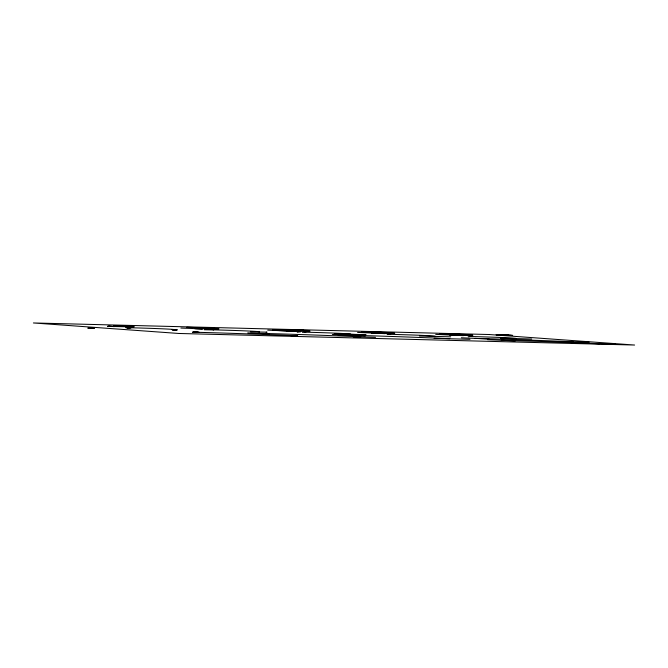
<?xml version="1.0" encoding="UTF-8"?>
<svg xmlns="http://www.w3.org/2000/svg" width="668" height="668" viewBox="0 0 668 668"><rect width="100%" height="100%" fill="white"/><g stroke="black" fill="none" stroke-linecap="round" stroke-linejoin="round"><path stroke-width="1" d="M250.558 331.879L267.075 332.155L266.19 332.28M297.243 332.263L300.784 331.779M302.454 332.388L305.994 331.912M387.098 334.543L390.638 334.058M468.143 336.73L471.683 336.254M128.957 327.687L130.277 327.754M176.469 329.875L174.791 329.792L175.843 329.825M177.212 329.875L174.749 329.825M128.532 327.679L127.897 327.679L129.333 327.671M175.433 329.817L173.571 329.783L174.907 329.775M128.415 327.696A51.01 0.893 1.9 0 1 149.457 328.314A24.19 0.426 1.9 0 1 172.277 329.357A51.01 0.893 1.9 0 1 174.615 329.808L175.742 329.8M126.561 327.637L128.824 327.696M127.02 327.646L125.801 327.637L128.122 327.654M117.585 325.683C126.035 325.942 107.79 325.341 116.14 325.592M109.143 326.393L110.02 326.418L107.498 326.31L110.245 326.385M195.332 332.255L192.526 332.155L195.958 332.28M293.97 335.703L291.507 335.612L297.761 335.837L294.605 335.72M294.98 335.737L297.06 335.787L290.805 335.586L293.82 335.695M111.289 326.435L114.445 326.552L108.191 326.36L109.702 326.418M110.763 326.46L113.752 326.527L112.141 326.493M294.287 335.712A79.884 1.394 1.9 0 0 273.93 334.852A120.691 2.104 1.9 0 0 218.119 332.898A79.884 1.394 1.9 0 0 196 332.272L199.473 332.397L193.219 332.18L195.682 332.272M118.036 325.692L118.77 325.708M127.738 327.637L127.187 327.687M127.112 327.637L128.281 327.679M172.979 329.733L174.473 329.8M174.239 329.758L176.243 329.883M197.811 332.347L198.78 332.372L195.791 332.305M115.94 325.592L115.823 325.608M112.241 326.485L112.909 326.468L111.214 326.452M173.939 329.75L174.39 329.775L172.561 329.792M293.361 335.67L292.342 335.678M295.206 335.754L296.225 335.754L294.521 335.728M506.77 335.052L508.724 335.102M511.27 335.336L496.074 334.743L512.682 335.394L502.72 335.119M118.712 325.725L117.184 325.642M272.427 329.491L303.681 330.284M277.045 329.7L308.299 330.493M361.689 331.846L392.943 332.639M439.828 333.825L471.082 334.618M180.869 328.063L202.546 328.898L194.73 328.698M128.373 327.646L129.492 327.687M128.122 327.738L128.657 327.662M206.136 329.524L213.952 329.725L204.366 329.767M334.793 333.875L366.047 334.668M419.437 336.021L450.691 336.814M334.2 333.95L365.454 334.743M500.482 338.208L531.736 339.002M247.761 332.898L269.429 333.733L261.622 333.532M434.108 338.3L469.98 339.311M557.822 341.44L589.076 342.233M583.991 343.335L615.245 344.129M114.938 325.583L116.624 325.625L114.086 325.541L115.313 325.608M109.018 326.335L110.729 326.418M127.688 327.721L128.114 327.712M195.757 332.263L193.912 332.205L194.956 332.246M196.242 332.288L197.953 332.372M292.334 335.612L294.045 335.695M127.463 327.712L128.298 327.712M128.966 327.679L129.767 327.687M127.237 327.712L127.847 327.704M173.429 329.825L174.039 329.825L172.01 329.741L172.97 329.8M116.658 325.667L118.069 325.708M109.769 326.36L111.18 326.401M127.003 327.704L127.705 327.704M173.079 329.783L173.663 329.825M115.28 325.617L119.639 325.708L118.712 325.692M114.921 325.6L115.915 325.625M118.812 325.675L117.91 325.667M111.606 326.443L112.007 326.46M110.654 326.427L109.928 326.41M197.169 332.297L196.317 332.28M435.703 334.384L463.417 335.653M357.564 332.405L385.277 333.674M461.304 337.766L489.026 339.035M487.481 339.653L515.195 340.922M272.92 330.259L300.633 331.528M267.709 330.126L295.423 331.395M202.396 327.662L209.326 327.98L186.773 327.27M337.591 334.626L365.304 335.895M332.38 334.493L360.094 335.762M375.533 337.365L352.971 336.655L359.902 336.973M176.252 329.825L177.22 329.867M93.311 328.347L88.877 328.113L91.474 328.297M93.537 328.272L94.388 328.33L87.792 328.122L88.652 328.188M262.507 333.416A79.884 1.394 1.9 0 1 284.618 334.042A120.691 2.104 1.9 0 1 340.429 335.987A79.884 1.394 1.9 0 1 360.787 336.856M449.731 338.701A79.884 1.394 1.9 0 0 429.374 337.841A120.691 2.104 1.9 0 0 373.562 335.887A79.884 1.394 1.9 0 0 351.451 335.261M501.334 340.288A79.884 1.394 1.9 0 1 523.453 340.914A120.691 2.104 1.9 0 1 579.265 342.868A79.884 1.394 1.9 0 1 599.622 343.728M475.165 338.4A79.884 1.394 1.9 0 1 497.284 339.027A120.691 2.104 1.9 0 1 553.087 340.972A79.884 1.394 1.9 0 1 573.445 341.841M213.067 329.842A51.01 0.893 1.9 0 1 234.101 330.46A24.19 0.426 1.9 0 1 256.921 331.503A51.01 0.893 1.9 0 1 259.259 331.954M304.224 332.155A51.01 0.893 1.9 0 1 325.258 332.773A24.19 0.426 1.9 0 1 348.078 333.816A51.01 0.893 1.9 0 1 350.416 334.267M388.868 334.301A51.01 0.893 1.9 0 1 409.91 334.918A24.19 0.426 1.9 0 1 432.73 335.962A51.01 0.893 1.9 0 1 435.068 336.413M469.913 336.488A51.01 0.893 1.9 0 1 490.947 337.115A24.19 0.426 1.9 0 1 513.775 338.158A51.01 0.893 1.9 0 1 516.105 338.609M110.972 326.435A51.01 0.893 1.9 0 0 128.306 326.786A24.19 0.426 1.9 0 0 131.22 326.393A51.01 0.893 1.9 0 0 116.867 325.642M195.615 328.581A51.01 0.893 1.9 0 0 212.958 328.932A24.19 0.426 1.9 0 0 215.873 328.539A51.01 0.893 1.9 0 0 201.511 327.788M286.772 330.894A51.01 0.893 1.9 0 0 304.115 331.244A24.19 0.426 1.9 0 0 307.029 330.852A51.01 0.893 1.9 0 0 292.676 330.092M371.425 333.04A51.01 0.893 1.9 0 0 388.759 333.39A24.19 0.426 1.9 0 0 391.673 332.998A51.01 0.893 1.9 0 0 377.32 332.246M449.556 335.019A51.01 0.893 1.9 0 0 466.899 335.369A24.19 0.426 1.9 0 0 469.813 334.977A51.01 0.893 1.9 0 0 455.459 334.225M131.02 327.763L128.64 327.729L131.028 327.754M489.193 334.526L33.4 322.961L178.807 333.474L634.6 345.039L489.193 334.526"/></g></svg>
